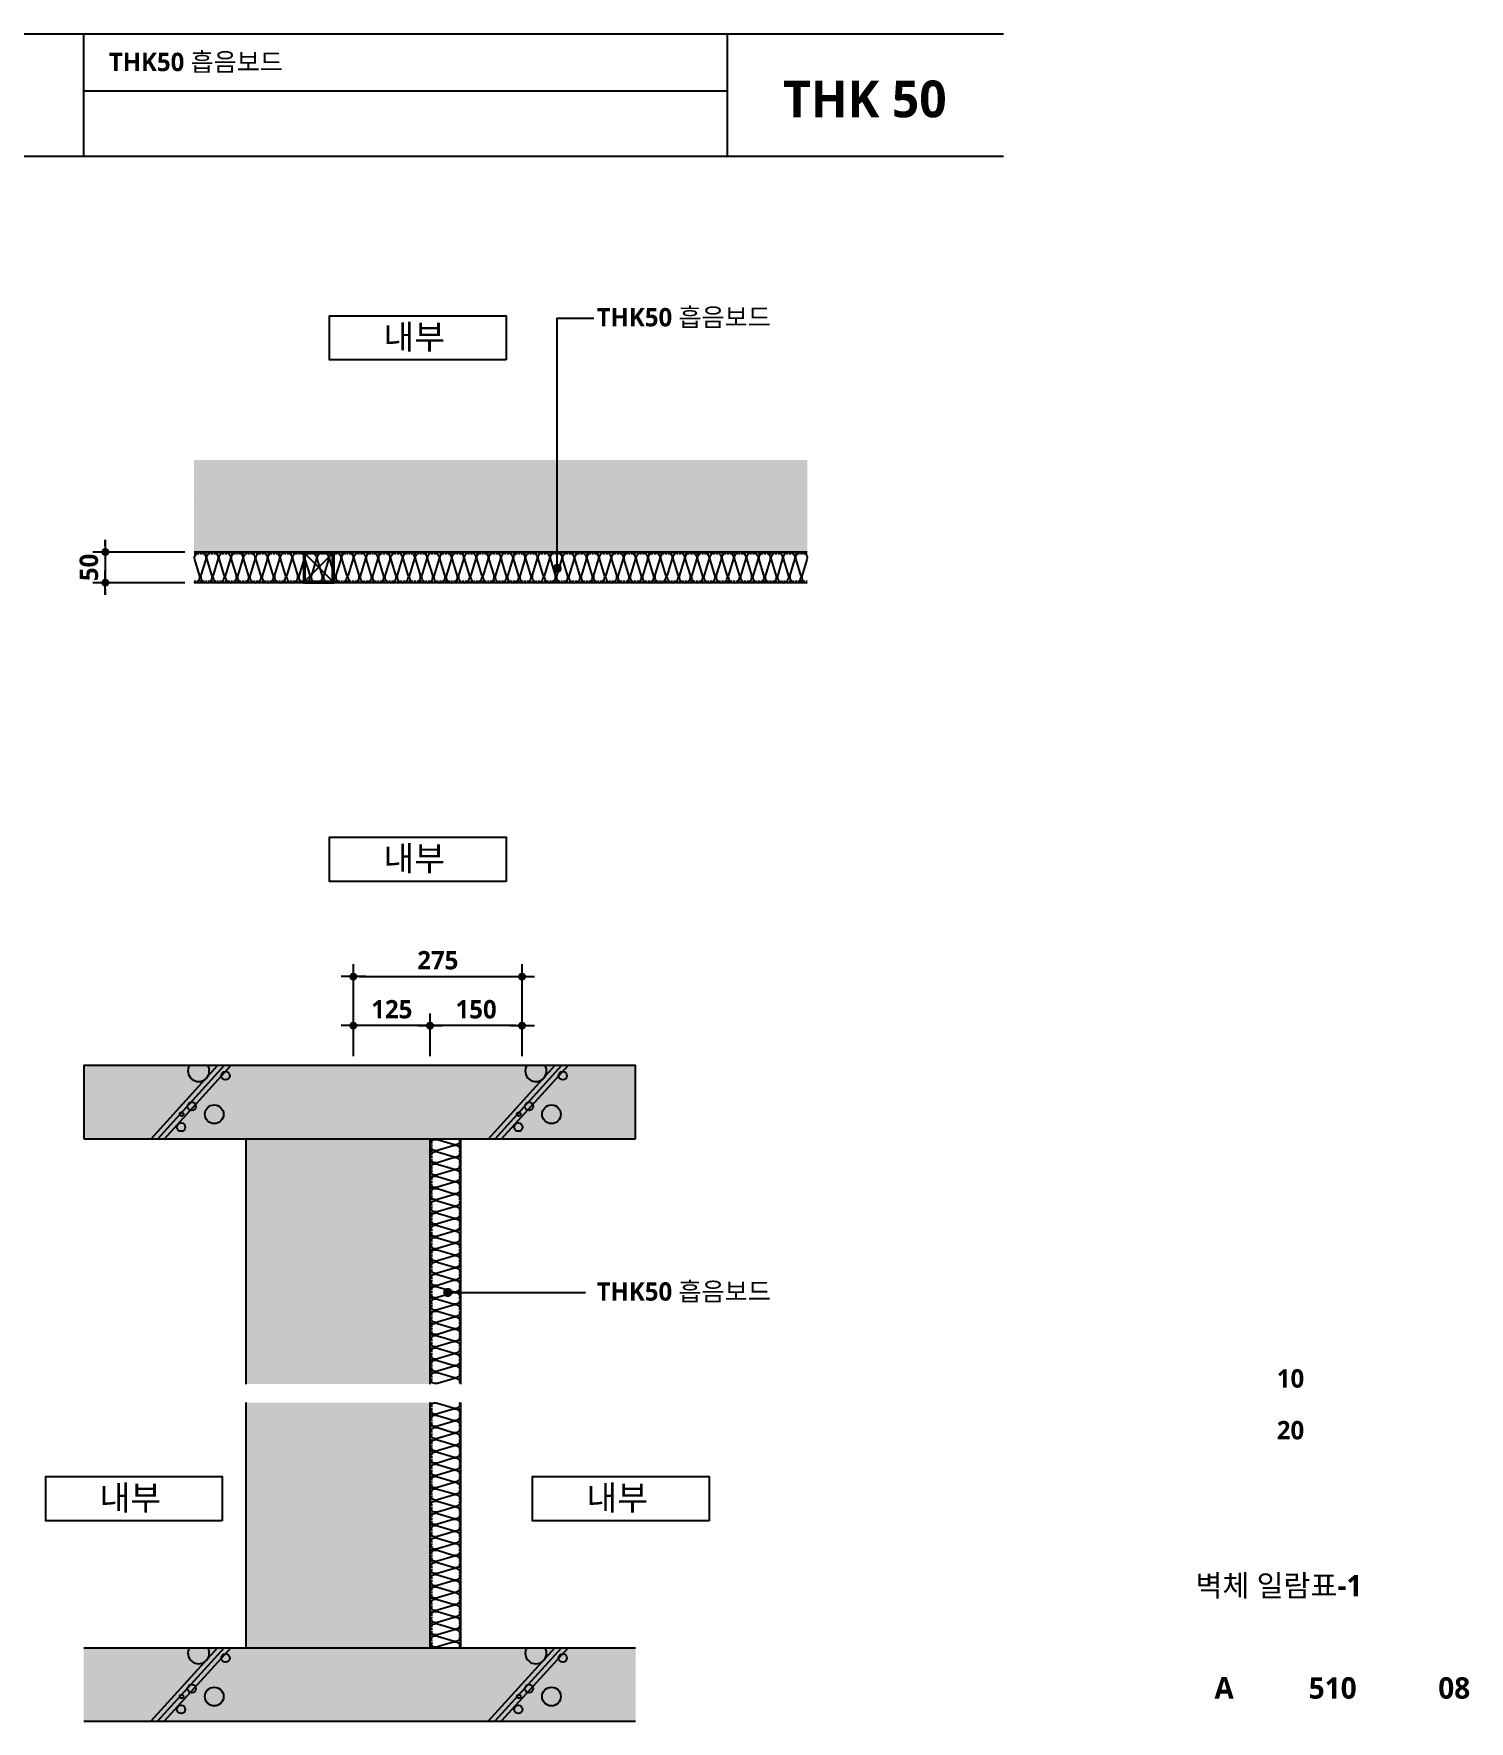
# Model space of a CAD drawing. Extents: x 200 to 24872, y 200 to 5740.
# Drawn here: x 5714 to 8055, y 217 to 2970 of the extents above; entities that cross this region are included whole.
import ezdxf
from ezdxf.enums import TextEntityAlignment as Align

# ---------------------------------------------------------------- set-up
doc = ezdxf.new("R2010")
doc.units = 0
doc.header["$LTSCALE"] = 10
doc.header["$MEASUREMENT"] = 0
doc.header["$PDSIZE"] = -2
doc.linetypes.add('HID', pattern=[2.3, 1.5, -0.8])
doc.layers.get('0').update_dxf_attribs({"linetype": 'CONTINUOUS'})
doc.layers.get('Defpoints').update_dxf_attribs({"color": 143, "linetype": 'CONTINUOUS'})
for name, color, linetype in [('A-253', 253, 'CONTINUOUS'), ('A-ANNO-GRA1', 7, 'CONTINUOUS'), ('A-ANNO-LEAD', 4, 'CONTINUOUS'), ('A-ANNO-TEXT1', 7, 'CONTINUOUS'), ('A-CON', 2, 'CONTINUOUS'), ('A-DIM', 7, 'CONTINUOUS'), ('A-ELE9', 9, 'CONTINUOUS'), ('A-insul', 251, 'CONTINUOUS'), ('A-LEADER', 7, 'CONTINUOUS'), ('A-ST-AXIS-BUB', 7, 'CONTINUOUS'), ('A-ST-AXIS-DIM', 7, 'CONTINUOUS'), ('A-STEEL', 7, 'CONTINUOUS'), ('HT', 8, 'CONTINUOUS')]:
    doc.layers.add(name, color=color, linetype=linetype)
doc.layers.add('A-TEXT-DP', color=181, linetype='CONTINUOUS', plot=False)
doc.styles.add('2020음성 1차', font='NanumGothicBold.ttf')
doc.dimstyles.new('RI-DOT-150', dxfattribs={"dimscale": 150, "dimtxt": 3, "dimasz": 1, "dimexe": 2, "dimexo": 2, "dimgap": 1, "dimtad": 1, "dimdec": 0, "dimzin": 9, "dimdsep": 46, "dimtxsty": '2020음성 1차', "dimcen": 0, "dimclrd": 256, "dimclre": 256, "dimclrt": 3, "dimadec": 0, "dimazin": 0, "dimtm": 1e-09, "dimtfac": 1, "dimtdec": 0, "dimtix": 1, "dimtmove": 2, "dimatfit": 3, "dimfxl": 1.25, "dimtolj": 1, "dimtzin": 0, "dimlwd": -1, "dimlwe": -1, "dimarcsym": 0})

# ---------------------------------------------------------------- blocks, each defined once
blk = doc.blocks.new('222')
at = {"layer": 'HT'}
for p, q in [((9529.3, 4310.3), (9583.7, 4370.3)), ((9540.1, 4310.3), (9594.5, 4370.3))]:
    blk.add_line(p, q, dxfattribs=at)
at = {"layer": 'HT', "color": 4}
blk.add_line((9534.7, 4310.3), (9589.1, 4370.3), dxfattribs=at)
at = {"layer": 'HT'}
for centre, radius in [((9542.8, 4350.1), 7.63), ((9569.8, 4360.6), 3.41), ((9569.4, 4350), 1.53), ((9561.1, 4343.7), 3.41), ((9533.6, 4318.7), 3.41)]:
    blk.add_circle(centre, radius, dxfattribs=at)
blk.add_arc((9555.5, 4314.7), 8.7, 329.3752, 210.6248, dxfattribs=at)
blk = doc.blocks.new('DIMDOT')
at = {"layer": 'A-DIM', "color": 7, "linetype": 'Continuous'}
blk.add_line((-2, 0), (2, 0), dxfattribs=at)
for radius in [0.5, 0.25]:
    blk.add_circle((0, 0), radius, dxfattribs=at)
blk = doc.blocks.new('*D131')
at = {"layer": 'A-ST-AXIS-DIM'}
for p, q in [((6235, 1301.7), (6235, 1451.7)), ((6510, 1301.7), (6510, 1451.7)), ((6245, 1431.7), (6500, 1431.7))]:
    blk.add_line(p, q, dxfattribs=at)
at = {"layer": 'Defpoints', "color": 0}
for p in [(6510, 1431.7), (6235, 1286.7), (6510, 1286.7)]:
    blk.add_point(p, dxfattribs=at)
at = {"layer": 'A-ST-AXIS-DIM', "linetype": 'ByBlock', "xscale": 10, "yscale": 10, "zscale": 10, "rotation": 180}
blk.add_blockref('DIMDOT', (6235, 1431.7), dxfattribs=at)
at = {"layer": 'A-ST-AXIS-DIM', "linetype": 'ByBlock', "xscale": 10, "yscale": 10, "zscale": 10}
blk.add_blockref('DIMDOT', (6510, 1431.7), dxfattribs=at)
at = {"layer": 'A-ST-AXIS-DIM', "color": 3, "ltscale": 10, "insert": (6372.5, 1458.2), "char_height": 30, "attachment_point": 5, "style": '2020음성 1차'}
blk.add_mtext('\\A1;275', dxfattribs=at)
blk = doc.blocks.new('*D132')
at = {"layer": 'A-ST-AXIS-DIM'}
for p, q in [((6235, 1301.7), (6235, 1371.7)), ((6350, 1351.7), (6245, 1351.7)), ((6360, 1301.7), (6360, 1371.7))]:
    blk.add_line(p, q, dxfattribs=at)
at = {"layer": 'Defpoints', "color": 0}
for p in [(6235, 1351.7), (6235, 1286.7), (6360, 1286.7)]:
    blk.add_point(p, dxfattribs=at)
at = {"layer": 'A-ST-AXIS-DIM', "linetype": 'ByBlock', "xscale": 10, "yscale": 10, "zscale": 10, "rotation": 180}
blk.add_blockref('DIMDOT', (6235, 1351.7), dxfattribs=at)
at = {"layer": 'A-ST-AXIS-DIM', "linetype": 'ByBlock', "xscale": 10, "yscale": 10, "zscale": 10}
blk.add_blockref('DIMDOT', (6360, 1351.7), dxfattribs=at)
at = {"layer": 'A-ST-AXIS-DIM', "color": 3, "ltscale": 10, "insert": (6297.5, 1378.2), "char_height": 30, "attachment_point": 5, "style": '2020음성 1차'}
blk.add_mtext('\\A1;125', dxfattribs=at)
blk = doc.blocks.new('*D133')
at = {"layer": 'A-ST-AXIS-DIM'}
for p, q in [((6360, 1301.7), (6360, 1371.7)), ((6500, 1351.7), (6370, 1351.7)), ((6510, 1301.7), (6510, 1371.7))]:
    blk.add_line(p, q, dxfattribs=at)
at = {"layer": 'Defpoints', "color": 0}
for p in [(6360, 1351.7), (6360, 1286.7), (6510, 1286.7)]:
    blk.add_point(p, dxfattribs=at)
at = {"layer": 'A-ST-AXIS-DIM', "linetype": 'ByBlock', "xscale": 10, "yscale": 10, "zscale": 10, "rotation": 180}
blk.add_blockref('DIMDOT', (6360, 1351.7), dxfattribs=at)
at = {"layer": 'A-ST-AXIS-DIM', "linetype": 'ByBlock', "xscale": 10, "yscale": 10, "zscale": 10}
blk.add_blockref('DIMDOT', (6510, 1351.7), dxfattribs=at)
at = {"layer": 'A-ST-AXIS-DIM', "color": 3, "ltscale": 10, "insert": (6435, 1378.2), "char_height": 30, "attachment_point": 5, "style": '2020음성 1차'}
blk.add_mtext('\\A1;150', dxfattribs=at)
blk = doc.blocks.new('각-50X50')
at = {"layer": 'A-STEEL', "color": 1}
for p, q in [((-45.4, 0), (0, 45.4)), ((-45.4, 45.4), (0, 0))]:
    blk.add_line(p, q, dxfattribs=at)
at = {"layer": 'A-STEEL'}
blk.add_lwpolyline([(-47.7, -2.3), (2.3, -2.3), (2.3, 47.7), (-47.7, 47.7)], close=True, dxfattribs=at)
at = {"layer": 'A-STEEL', "color": 251}
blk.add_lwpolyline([(-45.4, 0), (0, 0), (0, 45.4), (-45.4, 45.4)], close=True, dxfattribs=at)
blk = doc.blocks.new('*D134')
at = {"layer": 'A-ST-AXIS-DIM'}
for p, q in [((5960.1, 2124.3), (5810.1, 2124.3)), ((5830.1, 2134.3), (5830.1, 2144.3)), ((5830.1, 2124.3), (5830.1, 2074.3)), ((5960.1, 2074.3), (5810.1, 2074.3)), ((5830.1, 2064.3), (5830.1, 2054.3))]:
    blk.add_line(p, q, dxfattribs=at)
at = {"layer": 'Defpoints', "color": 0}
for p in [(5975.1, 2124.3), (5830.1, 2074.3), (5975.1, 2074.3)]:
    blk.add_point(p, dxfattribs=at)
at = {"layer": 'A-ST-AXIS-DIM', "linetype": 'ByBlock', "xscale": 10, "yscale": 10, "zscale": 10}
for p, rotation in [((5830.1, 2124.3), 270), ((5830.1, 2074.3), 90)]:
    blk.add_blockref('DIMDOT', p, dxfattribs=dict(at, rotation=rotation))
at = {"layer": 'A-ST-AXIS-DIM', "color": 3, "ltscale": 10, "insert": (5803.6, 2099.3), "char_height": 30, "attachment_point": 5, "rotation": 90, "style": '2020음성 1차'}
blk.add_mtext('\\A1;50', dxfattribs=at)
blk = doc.blocks.new('SYM-DOT')
at = {"layer": 'A-LEADER', "const_width": 7.5}
blk.add_lwpolyline([(-7.1, 1.8, 1), (0.4, 1.8, 1)], format="xyb", close=True, dxfattribs=at)

msp = doc.modelspace()

# ---------------------------------------------------------------- hatches: boundary and pattern name
at = {"layer": 'A-253'}
h = msp.add_hatch(color=256, dxfattribs=at)
h.dxf.hatch_style = 1
h.paths.add_polyline_path([(5975.1, 2124.3), (6975.1, 2124.3), (6975.1, 2274.3), (5975.1, 2274.3)])
h = msp.add_hatch(color=256, dxfattribs=at)
h.dxf.hatch_style = 1
h.paths.add_polyline_path([(5795, 1166.7), (6695, 1166.7), (6695, 1286.7), (5795, 1286.7)])
h = msp.add_hatch(color=256, dxfattribs=at)
h.dxf.hatch_style = 1
h.paths.add_polyline_path([(6060, 766.7), (6360, 766.7), (6360, 1166.7), (6060, 1166.7)])
h.paths.add_polyline_path([(6360, 736.7), (6060, 736.7), (6060, 336.7), (6360, 336.7)])
h = msp.add_hatch(color=256, dxfattribs=at)
h.dxf.hatch_style = 1
h.paths.add_polyline_path([(5795, 336.7), (6695, 336.7), (6695, 216.7), (5795, 216.7)])

# ---------------------------------------------------------------- linework, layer by layer
at = {"layer": 'A-ANNO-GRA1'}
for p, q in [((200, 2970), (7295, 2970)), ((5795, 2770), (5795, 2970)), ((6845, 2770), (6845, 2970)), ((5795, 2876.7), (6845, 2876.7)), ((200, 2770), (7295, 2770))]:
    msp.add_line(p, q, dxfattribs=at)
at = {"layer": 'A-ANNO-LEAD'}
for points in [[(6567.2, 2093.8), (6567.2, 2505.9), (6627.2, 2505.9)], [(6384.9, 916.3), (6561.4, 916.3), (6613.6, 916.3)]]:
    msp.add_lwpolyline(points, dxfattribs=at)
at = {"layer": 'A-CON'}
for p, q in [((6975.1, 2124.3), (5975.1, 2124.3)), ((5795, 1166.7), (6695, 1166.7)), ((6060, 766.7), (6060, 1166.7)), ((6360, 766.7), (6360, 1166.7)), ((6060, 336.7), (6060, 736.7)), ((6360, 336.7), (6360, 736.7)), ((5795, 336.7), (6695, 336.7))]:
    msp.add_line(p, q, dxfattribs=at)
at = {"layer": 'A-ELE9'}
for p, q in [((6975.1, 2074.3), (5975.1, 2074.3)), ((6410, 766.7), (6410, 1166.7)), ((6410, 336.7), (6410, 736.7))]:
    msp.add_line(p, q, dxfattribs=at)
at = {"layer": 'A-insul'}
for points in [[(5978.4, 2211.8), (5978.4, 2211.8, -0.001044), (5978.4, 2211.8)], [(5975.1, 2074.3, 0.509267), (5975.1, 2074.3, 0.509267), (5984, 2086.4), (5976.3, 2112.2, -0.509267), (5985.1, 2124.3, -0.509267), (5994, 2112.2), (5986.3, 2086.4, 0.509267), (5995.1, 2074.3, 0.509267), (6004, 2086.4), (5996.3, 2112.2, -0.509267), (6005.1, 2124.3, -0.509267), (6014, 2112.2), (6006.3, 2086.4, 0.509267), (6015.1, 2074.3, 0.509267), (6024, 2086.4), (6016.3, 2112.2, -0.509267), (6025.2, 2124.3, -0.509267), (6034, 2112.2), (6026.3, 2086.4, 0.509267), (6035.2, 2074.3, 0.509267), (6044, 2086.4), (6036.3, 2112.2, -0.509267), (6045.2, 2124.3, -0.509267), (6054, 2112.2), (6046.3, 2086.4, 0.509267), (6055.2, 2074.3, 0.509267), (6064, 2086.4), (6056.3, 2112.2, -0.509267), (6065.2, 2124.3, -0.509267), (6074, 2112.2), (6066.3, 2086.4, 0.509267), (6075.2, 2074.3, 0.509267), (6084, 2086.4), (6076.4, 2112.2, -0.509267), (6085.2, 2124.3, -0.509267), (6094, 2112.2), (6086.4, 2086.4, 0.509267), (6095.2, 2074.3, 0.509267), (6104, 2086.4), (6096.4, 2112.2, -0.509267), (6105.2, 2124.3, -0.509267), (6114, 2112.2), (6106.4, 2086.4, 0.509267), (6115.2, 2074.3, 0.509267), (6124, 2086.4), (6116.4, 2112.2, -0.509267), (6125.2, 2124.3, -0.509267), (6134, 2112.2), (6126.4, 2086.4, 0.509267), (6135.2, 2074.3, 0.509267), (6144, 2086.4), (6136.4, 2112.2, -0.509267), (6145.2, 2124.3, -0.509267), (6154, 2112.2), (6146.4, 2086.4, 0.509267), (6155.2, 2074.3, 0.509267), (6164.1, 2086.4), (6156.4, 2112.2, -0.509267), (6165.2, 2124.3, -0.509267), (6174.1, 2112.2), (6166.4, 2086.4, 0.509267), (6175.2, 2074.3, 0.509267), (6184.1, 2086.4), (6176.4, 2112.2, -0.509267), (6185.2, 2124.3, -0.509267), (6194.1, 2112.2), (6186.4, 2086.4, 0.509267), (6195.2, 2074.3, 0.509267), (6204.1, 2086.4), (6196.4, 2112.2, -0.509267), (6205.2, 2124.3, -0.509267), (6214.1, 2112.2), (6206.4, 2086.4, 0.509267), (6215.2, 2074.3, 0.509267), (6224.1, 2086.4), (6216.4, 2112.2, -0.509267), (6225.3, 2124.3, -0.509267), (6234.1, 2112.2), (6226.4, 2086.4, 0.509267), (6235.3, 2074.3, 0.509267), (6244.1, 2086.4), (6236.4, 2112.2, -0.509267), (6245.3, 2124.3, -0.509267), (6254.1, 2112.2), (6246.4, 2086.4, 0.509267), (6255.3, 2074.3, 0.509267), (6264.1, 2086.4), (6256.4, 2112.2, -0.509267), (6265.3, 2124.3, -0.509267), (6274.1, 2112.2), (6266.4, 2086.4, 0.509267), (6275.3, 2074.3, 0.509267), (6284.1, 2086.4), (6276.5, 2112.2, -0.509267), (6285.3, 2124.3, -0.509267), (6294.1, 2112.2), (6286.5, 2086.4, 0.509267), (6295.3, 2074.3, 0.509267), (6304.1, 2086.4), (6296.5, 2112.2, -0.509267), (6305.3, 2124.3, -0.509267), (6314.1, 2112.2), (6306.5, 2086.4, 0.509267), (6315.3, 2074.3, 0.509267), (6324.1, 2086.4), (6316.5, 2112.2, -0.509267), (6325.3, 2124.3, -0.509267), (6334.1, 2112.2), (6326.5, 2086.4, 0.509267), (6335.3, 2074.3, 0.509267), (6344.1, 2086.4), (6336.5, 2112.2, -0.509267), (6345.3, 2124.3, -0.509267), (6354.1, 2112.2), (6346.5, 2086.4, 0.509267), (6355.3, 2074.3, 0.509267), (6364.2, 2086.4), (6356.5, 2112.2, -0.509267), (6365.3, 2124.3, -0.509267), (6374.2, 2112.2), (6366.5, 2086.4, 0.509267), (6375.3, 2074.3, 0.509267), (6384.2, 2086.4), (6376.5, 2112.2, -0.509267), (6385.3, 2124.3, -0.509267), (6394.2, 2112.2), (6386.5, 2086.4, 0.509267), (6395.3, 2074.3, 0.509267), (6404.2, 2086.4), (6396.5, 2112.2, -0.509267), (6405.3, 2124.3, -0.509267), (6414.2, 2112.2), (6406.5, 2086.4, 0.509267), (6415.3, 2074.3, 0.509267), (6424.2, 2086.4), (6416.5, 2112.2, -0.509267), (6425.4, 2124.3, -0.509267), (6434.2, 2112.2), (6426.5, 2086.4, 0.509267), (6435.4, 2074.3, 0.509267), (6444.2, 2086.4), (6436.5, 2112.2, -0.509267), (6445.4, 2124.3, -0.509267), (6454.2, 2112.2), (6446.5, 2086.4, 0.509267), (6455.4, 2074.3, 0.509267), (6464.2, 2086.4), (6456.5, 2112.2, -0.509267), (6465.4, 2124.3, -0.509267), (6474.2, 2112.2), (6466.5, 2086.4, 0.509267), (6475.4, 2074.3, 0.509267), (6484.2, 2086.4), (6476.6, 2112.2, -0.509267), (6485.4, 2124.3, -0.509267), (6494.2, 2112.2), (6486.6, 2086.4, 0.509267), (6495.4, 2074.3, 0.509267), (6504.2, 2086.4), (6496.6, 2112.2, -0.509267), (6505.4, 2124.3, -0.509267), (6514.2, 2112.2), (6506.6, 2086.4, 0.509267), (6515.4, 2074.3, 0.509267), (6524.2, 2086.4), (6516.6, 2112.2, -0.509267), (6525.4, 2124.3, -0.509267), (6534.2, 2112.2), (6526.6, 2086.4, 0.509267), (6535.4, 2074.3, 0.509267), (6544.2, 2086.4), (6536.6, 2112.2, -0.509267), (6545.4, 2124.3, -0.509267), (6554.2, 2112.2), (6546.6, 2086.4, 0.509267), (6555.4, 2074.3, 0.509267), (6564.3, 2086.4), (6556.6, 2112.2, -0.509267), (6565.4, 2124.3, -0.509267), (6574.3, 2112.2), (6566.6, 2086.4, 0.509267), (6575.4, 2074.3, 0.509267), (6584.3, 2086.4), (6576.6, 2112.2, -0.509267), (6585.4, 2124.3, -0.509267), (6594.3, 2112.2), (6586.6, 2086.4, 0.509267), (6595.4, 2074.3, 0.509267), (6604.3, 2086.4), (6596.6, 2112.2, -0.509267), (6605.4, 2124.3, -0.509267), (6614.3, 2112.2), (6606.6, 2086.4, 0.509267), (6615.4, 2074.3, 0.509267), (6624.3, 2086.4), (6616.6, 2112.2, -0.509267), (6625.5, 2124.3, -0.509267), (6634.3, 2112.2), (6626.6, 2086.4, 0.509267), (6635.5, 2074.3, 0.509267), (6644.3, 2086.4), (6636.6, 2112.2, -0.509267), (6645.5, 2124.3, -0.509267), (6654.3, 2112.2), (6646.6, 2086.4, 0.509267), (6655.5, 2074.3, 0.509267), (6664.3, 2086.4), (6656.6, 2112.2, -0.509267), (6665.5, 2124.3, -0.509267), (6674.3, 2112.2), (6666.6, 2086.4, 0.509267), (6675.5, 2074.3, 0.509267), (6684.3, 2086.4), (6676.7, 2112.2, -0.509267), (6685.5, 2124.3, -0.509267), (6694.3, 2112.2), (6686.7, 2086.4, 0.509267), (6695.5, 2074.3, 0.509267), (6704.3, 2086.4), (6696.7, 2112.2, -0.509267), (6705.5, 2124.3, -0.509267), (6714.3, 2112.2), (6706.7, 2086.4, 0.509267), (6715.5, 2074.3, 0.509267), (6724.3, 2086.4), (6716.7, 2112.2, -0.509267), (6725.5, 2124.3, -0.509267), (6734.3, 2112.2), (6726.7, 2086.4, 0.509267), (6735.5, 2074.3, 0.509267), (6744.3, 2086.4), (6736.7, 2112.2, -0.509267), (6745.5, 2124.3, -0.509267), (6754.3, 2112.2), (6746.7, 2086.4, 0.509267), (6755.5, 2074.3, 0.509267), (6764.4, 2086.4), (6756.7, 2112.2, -0.509267), (6765.5, 2124.3, -0.509267), (6774.4, 2112.2), (6766.7, 2086.4, 0.509267), (6775.5, 2074.3, 0.509267), (6784.4, 2086.4), (6776.7, 2112.2, -0.509267), (6785.5, 2124.3, -0.509267), (6794.4, 2112.2), (6786.7, 2086.4, 0.509267), (6795.5, 2074.3, 0.509267), (6804.4, 2086.4), (6796.7, 2112.2, -0.509267), (6805.5, 2124.3, -0.509267), (6814.4, 2112.2), (6806.7, 2086.4, 0.509267), (6815.5, 2074.3, 0.509267), (6824.4, 2086.4), (6816.7, 2112.2, -0.509267), (6825.6, 2124.3, -0.509267), (6834.4, 2112.2), (6826.7, 2086.4, 0.509267), (6835.6, 2074.3, 0.509267), (6844.4, 2086.4), (6836.7, 2112.2, -0.509267), (6845.6, 2124.3, -0.509267), (6854.4, 2112.2), (6846.7, 2086.4, 0.509267), (6855.6, 2074.3, 0.509267), (6864.4, 2086.4), (6856.7, 2112.2, -0.509267), (6865.6, 2124.3, -0.509267), (6874.4, 2112.2), (6866.7, 2086.4, 0.509267), (6875.6, 2074.3, 0.509267), (6884.4, 2086.4), (6876.8, 2112.2, -0.509267), (6885.6, 2124.3, -0.509267), (6894.4, 2112.2), (6886.8, 2086.4, 0.509267), (6895.6, 2074.3, 0.509267), (6904.4, 2086.4), (6896.8, 2112.2, -0.509267), (6905.6, 2124.3, -0.509267), (6914.4, 2112.2), (6906.8, 2086.4, 0.509267), (6915.6, 2074.3, 0.509267), (6924.4, 2086.4), (6916.8, 2112.2, -0.509267), (6925.6, 2124.3, -0.509267), (6934.4, 2112.2), (6926.8, 2086.4, 0.509267), (6935.6, 2074.3, 0.509267), (6944.4, 2086.4), (6936.8, 2112.2, -0.509267), (6945.6, 2124.3, -0.509267), (6954.4, 2112.2), (6946.8, 2086.4, 0.509267), (6955.6, 2074.3, 0.509267), (6964.5, 2086.4), (6956.8, 2112.2, -0.509267), (6965.6, 2124.3, -0.509267), (6974.5, 2112.2), (6966.8, 2086.4, 0.492393), (6975.1, 2074.3)], [(6000.1, 1986.8, -0.000004), (6000.1, 1986.8)], [(6410, 766.7, 0.509267), (6410, 766.7, 0.509267), (6397.8, 775.5), (6372.1, 767.9, -0.509267), (6360, 776.7, -0.509267), (6372.1, 785.5), (6397.8, 777.9, 0.509267), (6410, 786.7, 0.509267), (6397.8, 795.5), (6372.1, 787.9, -0.509267), (6360, 796.7, -0.509267), (6372.1, 805.5), (6397.8, 797.9, 0.509267), (6410, 806.7, 0.509267), (6397.8, 815.5), (6372.1, 807.9, -0.509267), (6360, 816.7, -0.509267), (6372.1, 825.5), (6397.8, 817.9, 0.509267), (6410, 826.7, 0.509267), (6397.8, 835.5), (6372.1, 827.9, -0.509267), (6360, 836.7, -0.509267), (6372.1, 845.5), (6397.8, 837.9, 0.509267), (6410, 846.7, 0.509267), (6397.8, 855.6), (6372.1, 847.9, -0.509267), (6360, 856.7, -0.509267), (6372.1, 865.6), (6397.8, 857.9, 0.509267), (6410, 866.7, 0.509267), (6397.8, 875.6), (6372.1, 867.9, -0.509267), (6360, 876.7, -0.509267), (6372.1, 885.6), (6397.8, 877.9, 0.509267), (6410, 886.7, 0.509267), (6397.8, 895.6), (6372.1, 887.9, -0.509267), (6360, 896.7, -0.509267), (6372.1, 905.6), (6397.8, 897.9, 0.509267), (6410, 906.7, 0.509267), (6397.8, 915.6), (6372.1, 907.9, -0.509267), (6360, 916.8, -0.509267), (6372.1, 925.6), (6397.8, 917.9, 0.509267), (6410, 926.8, 0.509267), (6397.8, 935.6), (6372.1, 927.9, -0.509267), (6360, 936.8, -0.509267), (6372.1, 945.6), (6397.8, 937.9, 0.509267), (6410, 946.8, 0.509267), (6397.8, 955.6), (6372.1, 947.9, -0.509267), (6360, 956.8, -0.509267), (6372.1, 965.6), (6397.8, 957.9, 0.509267), (6410, 966.8, 0.509267), (6397.8, 975.6), (6372.1, 968, -0.509267), (6360, 976.8, -0.509267), (6372.1, 985.6), (6397.8, 978, 0.509267), (6410, 986.8, 0.509267), (6397.8, 995.6), (6372.1, 988, -0.509267), (6360, 996.8, -0.509267), (6372.1, 1005.6), (6397.8, 998, 0.509267), (6410, 1006.8, 0.509267), (6397.8, 1015.6), (6372.1, 1008, -0.509267), (6360, 1016.8, -0.509267), (6372.1, 1025.6), (6397.8, 1018, 0.509267), (6410, 1026.8, 0.509267), (6397.8, 1035.6), (6372.1, 1028, -0.509267), (6360, 1036.8, -0.509267), (6372.1, 1045.6), (6397.8, 1038, 0.509267), (6410, 1046.8, 0.509267), (6397.8, 1055.7), (6372.1, 1048, -0.509267), (6360, 1056.8, -0.509267), (6372.1, 1065.7), (6397.8, 1058, 0.509267), (6410, 1066.8, 0.509267), (6397.8, 1075.7), (6372.1, 1068, -0.509267), (6360, 1076.8, -0.509267), (6372.1, 1085.7), (6397.8, 1078, 0.509267), (6410, 1086.8, 0.509267), (6397.8, 1095.7), (6372.1, 1088, -0.509267), (6360, 1096.8, -0.509267), (6372.1, 1105.7), (6397.8, 1098, 0.509267), (6410, 1106.8, 0.509267), (6397.8, 1115.7), (6372.1, 1108, -0.509267), (6360, 1116.9, -0.509267), (6372.1, 1125.7), (6397.8, 1118, 0.509267), (6410, 1126.9, 0.509267), (6397.8, 1135.7), (6372.1, 1128, -0.509267), (6360, 1136.9, -0.509267), (6372.1, 1145.7), (6397.8, 1138, 0.509267), (6410, 1146.9, 0.509267), (6397.8, 1155.7), (6372.1, 1148, -0.509267), (6360, 1156.9, -0.509267), (6372.1, 1165.7), (6397.8, 1158, 0.502493), (6410, 1166.7)], [(6410, 336.7, 0.509267), (6410, 336.7, 0.509267), (6397.8, 345.5), (6372.1, 337.9, -0.509267), (6360, 346.7, -0.509267), (6372.1, 355.5), (6397.8, 347.9, 0.509267), (6410, 356.7, 0.509267), (6397.8, 365.5), (6372.1, 357.9, -0.509267), (6360, 366.7, -0.509267), (6372.1, 375.5), (6397.8, 367.9, 0.509267), (6410, 376.7, 0.509267), (6397.8, 385.5), (6372.1, 377.9, -0.509267), (6360, 386.7, -0.509267), (6372.1, 395.5), (6397.8, 387.9, 0.509267), (6410, 396.7, 0.509267), (6397.8, 405.5), (6372.1, 397.9, -0.509267), (6360, 406.7, -0.509267), (6372.1, 415.5), (6397.8, 407.9, 0.509267), (6410, 416.7, 0.509267), (6397.8, 425.6), (6372.1, 417.9, -0.509267), (6360, 426.7, -0.509267), (6372.1, 435.6), (6397.8, 427.9, 0.509267), (6410, 436.7, 0.509267), (6397.8, 445.6), (6372.1, 437.9, -0.509267), (6360, 446.7, -0.509267), (6372.1, 455.6), (6397.8, 447.9, 0.509267), (6410, 456.7, 0.509267), (6397.8, 465.6), (6372.1, 457.9, -0.509267), (6360, 466.7, -0.509267), (6372.1, 475.6), (6397.8, 467.9, 0.509267), (6410, 476.7, 0.509267), (6397.8, 485.6), (6372.1, 477.9, -0.509267), (6360, 486.8, -0.509267), (6372.1, 495.6), (6397.8, 487.9, 0.509267), (6410, 496.8, 0.509267), (6397.8, 505.6), (6372.1, 497.9, -0.509267), (6360, 506.8, -0.509267), (6372.1, 515.6), (6397.8, 507.9, 0.509267), (6410, 516.8, 0.509267), (6397.8, 525.6), (6372.1, 517.9, -0.509267), (6360, 526.8, -0.509267), (6372.1, 535.6), (6397.8, 527.9, 0.509267), (6410, 536.8, 0.509267), (6397.8, 545.6), (6372.1, 538, -0.509267), (6360, 546.8, -0.509267), (6372.1, 555.6), (6397.8, 548, 0.509267), (6410, 556.8, 0.509267), (6397.8, 565.6), (6372.1, 558, -0.509267), (6360, 566.8, -0.509267), (6372.1, 575.6), (6397.8, 568, 0.509267), (6410, 576.8, 0.509267), (6397.8, 585.6), (6372.1, 578, -0.509267), (6360, 586.8, -0.509267), (6372.1, 595.6), (6397.8, 588, 0.509267), (6410, 596.8, 0.509267), (6397.8, 605.6), (6372.1, 598, -0.509267), (6360, 606.8, -0.509267), (6372.1, 615.6), (6397.8, 608, 0.509267), (6410, 616.8, 0.509267), (6397.8, 625.7), (6372.1, 618, -0.509267), (6360, 626.8, -0.509267), (6372.1, 635.7), (6397.8, 628, 0.509267), (6410, 636.8, 0.509267), (6397.8, 645.7), (6372.1, 638, -0.509267), (6360, 646.8, -0.509267), (6372.1, 655.7), (6397.8, 648, 0.509267), (6410, 656.8, 0.509267), (6397.8, 665.7), (6372.1, 658, -0.509267), (6360, 666.8, -0.509267), (6372.1, 675.7), (6397.8, 668, 0.509267), (6410, 676.8, 0.509267), (6397.8, 685.7), (6372.1, 678, -0.509267), (6360, 686.9, -0.509267), (6372.1, 695.7), (6397.8, 688, 0.509267), (6410, 696.9, 0.509267), (6397.8, 705.7), (6372.1, 698, -0.509267), (6360, 706.9, -0.509267), (6372.1, 715.7), (6397.8, 708, 0.509267), (6410, 716.9, 0.509267), (6397.8, 725.7), (6372.1, 718, -0.509267), (6360, 726.9, -0.509267), (6372.1, 735.7), (6397.8, 728, 0.502493), (6410, 736.7)]]:
    msp.add_lwpolyline(points, format="xyb", dxfattribs=at)
at = {"layer": 'A-ST-AXIS-BUB'}
for points in [[(6484, 2438), (6196, 2438), (6196, 2510), (6484, 2510)], [(6484, 1587), (6196, 1587), (6196, 1659), (6484, 1659)], [(6021, 543.9), (5733, 543.9), (5733, 615.9), (6021, 615.9)], [(6815, 543.9), (6527, 543.9), (6527, 615.9), (6815, 615.9)]]:
    msp.add_lwpolyline(points, close=True, dxfattribs=at)
at = {"layer": 'A-STEEL', "linetype": 'HID', "ltscale": 0.2}
for p, q in [((5975.1, 2122), (6975.1, 2122)), ((5975.1, 2076.6), (6975.1, 2076.6)), ((6362.3, 1166.7), (6362.3, 766.7)), ((6407.7, 1166.7), (6407.7, 766.7)), ((6362.3, 736.7), (6362.3, 336.7)), ((6407.7, 736.7), (6407.7, 336.7))]:
    msp.add_line(p, q, dxfattribs=at)
at = {"layer": 'A-TEXT-DP'}
msp.add_line((5795, 216.7), (6695, 216.7), dxfattribs=at)
msp.add_lwpolyline([(6695, 1166.7), (6695, 1286.7), (5795, 1286.7), (5795, 1166.7)], dxfattribs=at)

# ---------------------------------------------------------------- block references
at = {"rotation": 270}
msp.add_blockref('각-50X50', (6155.6, 2076.6), dxfattribs=at)
at = {"xscale": 2, "yscale": 2, "zscale": 2, "rotation": 180}
for p in [(25093.5, 9907.2), (25643.5, 9907.2), (25093.5, 8957.2), (25643.5, 8957.2)]:
    msp.add_blockref('222', p, dxfattribs=at)
at = {"layer": 'A-ANNO-LEAD', "xscale": -1, "rotation": 180}
msp.add_blockref('SYM-DOT', (6570.5, 2099.4), dxfattribs=at)
at = {"layer": 'A-ANNO-LEAD', "xscale": -1}
msp.add_blockref('SYM-DOT', (6385.4, 914.5), dxfattribs=at)

# ---------------------------------------------------------------- texts
at = {"layer": 'A-ANNO-TEXT1', "style": '2020음성 1차'}
for p in [(5836, 2924), (6631.7, 2507.5), (6631.7, 917.9)]:
    msp.add_text('THK50 흡음보드', height=30, dxfattribs=at).set_placement(p, align=Align.MIDDLE_LEFT)
msp.add_text('THK 50', height=60, dxfattribs=at).set_placement((7069.1, 2833.7), align=Align.CENTER)
for p in [(6283.9, 2455.3), (6283.9, 1604.3), (5820.9, 561.2), (6614.9, 561.2)]:
    msp.add_text('내부', height=40, dxfattribs=at).set_placement(p)
for s, p in [('10', (7763.2, 776)), ('20', (7763.2, 691.6))]:
    msp.add_text(s, height=30, dxfattribs=at).set_placement(p, align=Align.MIDDLE_CENTER)
at = {"layer": 'A-ANNO-TEXT1', "linetype": 'ByBlock', "style": '2020음성 1차'}
for s, p in [('벽체 일람표-1', (7744.3, 438)), ('A', (7654.9, 271)), ('510', (7832, 271)), ('08', (8030.2, 271))]:
    msp.add_text(s, height=35, dxfattribs=at).set_placement(p, align=Align.MIDDLE_CENTER)

# ---------------------------------------------------------------- dimensions: what is measured, and where the dimension line sits
at = {"layer": 'A-ST-AXIS-DIM'}
for base, p1, p2, angle, picture, middle in [((5830.1, 2074.3), (5975.1, 2124.3), (5975.1, 2074.3), 270, '*D134', (5803.6, 2099.3)), ((6235, 1351.7), (6360, 1286.7), (6235, 1286.7), 180, '*D132', (6297.5, 1378.2)), ((6360, 1351.7), (6510, 1286.7), (6360, 1286.7), 180, '*D133', (6435, 1378.2))]:
    dim = msp.add_linear_dim(base=base, p1=p1, p2=p2, angle=angle, dimstyle='RI-DOT-150', override={"dimscale": 10, "dimexo": 1.5, "dimlunit": 6, "dimblk1": 'DIMDOT', "dimblk2": 'DIMDOT', "dimsah": 1}, dxfattribs=at)
    dim.commit()
    dim.dimension.update_dxf_attribs({"geometry": picture, "text_midpoint": middle})
dim = msp.add_linear_dim(base=(6510, 1431.7), p1=(6235, 1286.7), p2=(6510, 1286.7), dimstyle='RI-DOT-150', override={"dimscale": 10, "dimexo": 1.5, "dimlunit": 6, "dimblk1": 'DIMDOT', "dimblk2": 'DIMDOT', "dimsah": 1}, dxfattribs=at)
dim.commit()
dim.dimension.update_dxf_attribs({"geometry": '*D131', "text_midpoint": (6372.5, 1458.2)})

doc.saveas('drawing.dxf')
